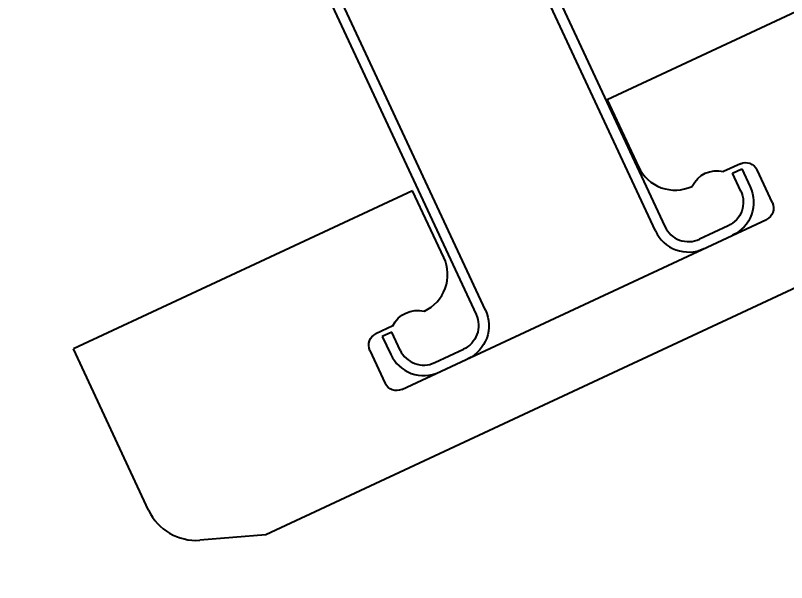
# Model space of a CAD drawing. Header units: feet. Extents: x -17 to 661, y -41 to 600.
# Drawn here: x 606.229 to 606.5376, y 592.8036 to 593.0305 of the extents above; entities that cross this region are included whole.
import ezdxf
from ezdxf import colors
from ezdxf.entities.mleader import LeaderData, LeaderLine
from ezdxf.math import Vec2, Vec3

# ---------------------------------------------------------------- set-up
doc = ezdxf.new("R2010")
doc.units = ezdxf.units.FT
doc.header["$MEASUREMENT"] = 0
for name, color, linetype in [('E-ARRY-POST', 4, 'Continuous'), ('E-CABL-INST', 1, 'INSTRUMENT_CABLE'), ('G-ANNO-TEXT', 1, 'Continuous')]:
    doc.layers.add(name, color=color, linetype=linetype)
doc.styles.add('NEI-A', font='arial.ttf')
doc.styles.get("Standard").update_dxf_attribs({"font": 'arial.ttf'})
doc.linetypes.add('INSTRUMENT_CABLE', pattern='A,1,-0.2,["INST",Standard,S=0.1,R=0,X=-0.09,Y=-0.05],-0.3', length=1.5)

# ---------------------------------------------------------------- blocks, each defined once
blk = doc.blocks.new('Equipment Callout Arrowhead .75')
at = {"color": 0}
blk.add_ellipse((-0.2476, 0), major_axis=(0.7427, 0), ratio=0.350959, start_param=-0.80282, end_param=3.944413, dxfattribs=at)

msp = doc.modelspace()

# ---------------------------------------------------------------- linework, layer by layer
at = {"layer": 'E-ARRY-POST', "color": 9}
for points in [[(610.11889, 594.70018), (606.46581, 592.99672)], [(610.34003, 594.69299), (606.32917, 592.8227)], [(606.37546, 593.18919), (606.48885, 592.94604)], [(606.48507, 592.94428), (606.37169, 593.18743)], [(606.29994, 593.15397), (606.41332, 592.91082)], [(606.4171, 592.91258), (606.30371, 593.15574)], [(606.46581, 592.99672), (606.4783, 592.96994)], [(606.5191, 592.97118), (606.51235, 592.96803)], [(606.5159, 592.96739), (606.51968, 592.96915)], [(606.51968, 592.96915), (606.52302, 592.96197)], [(606.53191, 592.95554), (606.52574, 592.96876)], [(606.51925, 592.96021), (606.5159, 592.96739)], [(606.38793, 592.9604), (606.25222, 592.89712)], [(606.40042, 592.93362), (606.38793, 592.9604)], [(606.49981, 592.96218), (606.49972, 592.96214)], [(606.38363, 592.88088), (606.52949, 592.9489)], [(606.51421, 592.94637), (606.50269, 592.941)], [(606.39262, 592.9122), (606.39253, 592.91216)], [(606.37999, 592.90631), (606.37324, 592.90316)], [(606.37958, 592.90382), (606.3758, 592.90206)], [(606.38292, 592.89664), (606.37958, 592.90382)], [(606.3758, 592.90206), (606.37915, 592.89488)], [(606.28231, 592.83257), (606.25222, 592.89712)], [(606.37082, 592.89652), (606.37698, 592.8833)], [(606.39677, 592.89161), (606.40828, 592.89698)], [(606.32917, 592.8227), (606.30285, 592.82061)]]:
    msp.add_lwpolyline(points, dxfattribs=at)
at = {"layer": 'E-ARRY-POST', "color": 9, "extrusion": (0, 0, -1)}
for points in [[(-606.5191, 592.97118, 0.414214), (-606.52574, 592.96876)], [(-606.49981, 592.96218, 0.357119), (-606.51235, 592.96803)], [(-606.51925, 592.96021, 0.414214), (-606.51421, 592.94637)], [(-606.52302, 592.96197, 0.414214), (-606.51597, 592.94259)], [(-606.53191, 592.95554, 0.414214), (-606.52949, 592.9489)], [(-606.37999, 592.90631, 0.357119), (-606.39253, 592.91216)], [(-606.41332, 592.91082, 0.414214), (-606.40828, 592.89698)], [(-606.4171, 592.91258, 0.414214), (-606.41004, 592.8932)], [(-606.37082, 592.89652, 0.414214), (-606.37324, 592.90316)], [(-606.38363, 592.88088, 0.414214), (-606.37698, 592.8833)]]:
    msp.add_lwpolyline(points, format="xyb", dxfattribs=at)
at = {"layer": 'E-ARRY-POST', "color": 9}
for points in [[(606.4783, 592.96994, 0.414214), (606.49972, 592.96214)], [(606.48507, 592.94428, 0.414214), (606.50445, 592.93722)], [(606.48885, 592.94604, 0.414214), (606.50269, 592.941)], [(606.39262, 592.9122, 0.414214), (606.40042, 592.93362)], [(606.37915, 592.89488, 0.414214), (606.39853, 592.88783)], [(606.38292, 592.89664, 0.414214), (606.39677, 592.89161)], [(606.28231, 592.83257, 0.313106), (606.30285, 592.82061)]]:
    msp.add_lwpolyline(points, format="xyb", dxfattribs=at)
at = {"layer": 'E-CABL-INST', "color": 1, "linetype": 'Continuous'}
msp.add_open_spline([(605.31778, 592.86113), (605.3418, 592.84378), (605.39994, 592.84088), (605.72697, 593.01543), (606.2995, 593.25315), (606.61922, 593.41658), (606.81998, 593.34229), (607.13226, 593.37944), (607.48916, 593.55029), (608.04682, 593.75086), (608.37398, 593.82515), (608.61191, 593.69886), (608.71252, 593.23829), (608.73974, 592.88302), (608.73974, 592.83863)], degree=3, dxfattribs=at)

# ---------------------------------------------------------------- leaders
at = {"layer": 'G-ANNO-TEXT'}
ml = msp.add_multileader_mtext('Standard', dxfattribs=at)
ml.set_content('BUSHING (TYP.)', color=256, style='NEI-A')
ml.set_leader_properties()
ml.set_arrow_properties(name='Equipment Callout Arrowhead .75')
ml.build(insert=Vec2(0, 0))
ml.multileader.update_dxf_attribs({"dogleg_length": 0.0625, "arrow_head_size": 0.125})
ctx = ml.context
ctx.base_point, ctx.char_height, ctx.arrow_head_size, ctx.landing_gap_size, ctx.plane_origin = Vec3(606.43831, 592.3131), 0.1, 0.125, 0.09, Vec3(612.34987, 591.49472)
notes = []
notes.append((ctx, [(0, (1, 1, 0), (607.29834, 592.3131), (-1, 0), 0.0625, [(0, [(608.69022, 592.8178)], 0, [])])]))
ctx.mtext.insert, ctx.mtext.width, ctx.mtext.flow_direction = Vec3(606.52831, 592.3778), 1.0219271, 5
for ctx, leaders in notes:
    for number, flags, end, landing, length, lines in leaders:
        leader = LeaderData()
        leader.index, (leader.has_last_leader_line, leader.has_dogleg_vector, leader.attachment_direction) = number, flags
        leader.last_leader_point, leader.dogleg_vector, leader.dogleg_length = Vec3(end), Vec3(landing), length
        for number, points, colour, breaks in lines:
            line = LeaderLine()
            line.index, line.vertices, line.color, line.breaks = number, Vec3.list(points), colors.encode_raw_color(colour), breaks
            leader.lines.append(line)
        ctx.leaders.append(leader)

doc.saveas('drawing.dxf')
